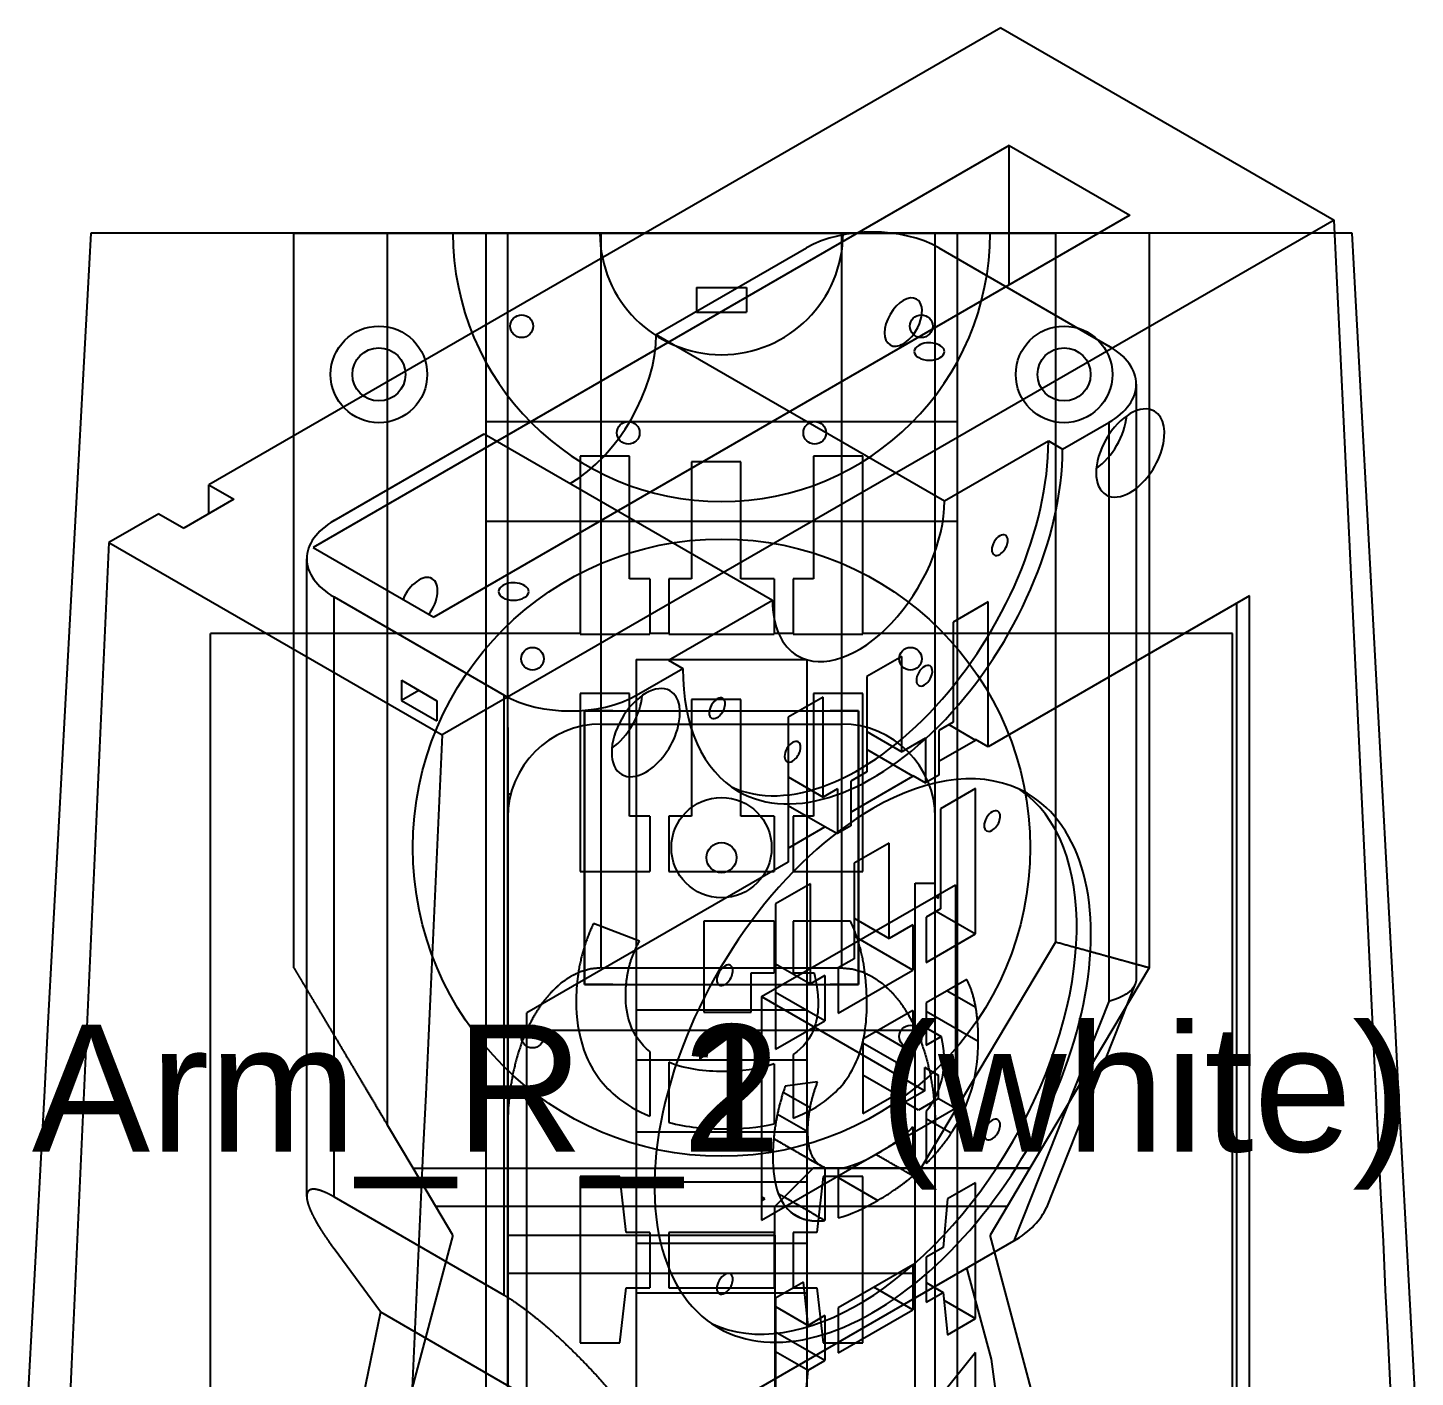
# Model space of a CAD drawing. Header units: millimetres. Extents: x 189.9 to 230.1, y 117.5 to 179.5.
# Drawn here: x 190.87 to 229.13, y 142.28 to 179.5 of the extents above; entities that cross this region are included whole.
import ezdxf
from ezdxf.enums import TextEntityAlignment as Align

# ---------------------------------------------------------------- set-up
doc = ezdxf.new("R2010")
doc.units = ezdxf.units.MM
for name, color, linetype in [('A_03_Arms_Right_Arm_R_1', 7, 'CONTINUOUS'), ('A_03_Arms_Right_Arm_R_2', 7, 'CONTINUOUS'), ('V_03_Arms_Right_Arm_R_1_0', 7, 'CONTINUOUS'), ('V_03_Arms_Right_Arm_R_1_1', 7, 'CONTINUOUS'), ('V_03_Arms_Right_Arm_R_1_2', 7, 'CONTINUOUS'), ('V_03_Arms_Right_Arm_R_1_3', 7, 'CONTINUOUS'), ('V_03_Arms_Right_Arm_R_2_0', 7, 'CONTINUOUS'), ('V_03_Arms_Right_Arm_R_2_1', 7, 'CONTINUOUS'), ('V_03_Arms_Right_Arm_R_2_2', 7, 'CONTINUOUS'), ('V_03_Arms_Right_Arm_R_2_3', 7, 'CONTINUOUS')]:
    doc.layers.add(name, color=color, linetype=linetype)
doc.styles.get("Standard").update_dxf_attribs({"font": 'arial.ttf'})

msp = doc.modelspace()

# ---------------------------------------------------------------- linework, layer by layer
at = {"layer": 'V_03_Arms_Right_Arm_R_1_0'}
for p, q in [((203.504, 173.833), (203.504, 172.144)), ((203.504, 173.833), (216.496, 173.833)), ((216.496, 173.833), (216.496, 172.144)), ((203.504, 172.144), (203.504, 170.456)), ((216.496, 172.144), (216.496, 170.456)), ((203.504, 170.456), (203.504, 168.767)), ((216.496, 170.456), (216.496, 168.767)), ((203.504, 168.767), (203.504, 167.078)), ((216.496, 168.767), (216.496, 167.078)), ((203.504, 167.078), (203.504, 165.389)), ((216.496, 167.078), (216.496, 165.389)), ((203.504, 165.389), (203.504, 163.7)), ((216.496, 165.389), (216.496, 163.7)), ((203.504, 163.7), (203.504, 162.011)), ((216.496, 163.7), (216.496, 162.011)), ((203.504, 162.011), (203.504, 160.322)), ((216.496, 162.011), (216.496, 160.322)), ((203.504, 160.322), (203.504, 158.633)), ((216.496, 160.322), (216.496, 158.633)), ((203.504, 158.633), (203.504, 156.944)), ((216.496, 158.633), (216.496, 156.944)), ((203.504, 156.944), (203.504, 155.256)), ((216.496, 156.944), (216.496, 155.256)), ((203.504, 155.256), (203.504, 153.567)), ((216.496, 155.256), (216.496, 153.567)), ((203.504, 153.567), (203.504, 151.878)), ((216.496, 153.567), (216.496, 151.878)), ((203.504, 151.878), (203.504, 150.189)), ((216.496, 151.878), (216.496, 150.189)), ((203.504, 150.189), (203.504, 148.5)), ((216.496, 150.189), (216.496, 148.5)), ((203.504, 148.5), (203.504, 146.811)), ((216.496, 148.5), (216.496, 146.811)), ((203.504, 146.811), (203.504, 145.122)), ((216.496, 146.811), (216.496, 145.122)), ((203.504, 145.122), (203.504, 143.433)), ((216.496, 145.122), (216.496, 143.433)), ((203.504, 143.433), (203.504, 141.744)), ((216.496, 143.433), (216.496, 141.744))]:
    msp.add_line(p, q, dxfattribs=at)
at = {"layer": 'V_03_Arms_Right_Arm_R_1_1'}
for p, q in [((203.504, 168.637), (216.496, 168.637)), ((203.504, 168.637), (203.504, 168.545)), ((203.504, 168.545), (203.504, 168.454)), ((203.504, 168.454), (203.504, 168.362)), ((203.504, 168.362), (203.504, 168.271)), ((216.496, 168.637), (216.496, 168.545)), ((216.496, 168.545), (216.496, 168.454)), ((216.496, 168.454), (216.496, 168.362)), ((216.496, 168.362), (216.496, 168.271)), ((203.504, 168.271), (203.504, 168.179)), ((203.504, 168.179), (203.504, 168.088)), ((203.504, 168.088), (203.504, 167.996)), ((203.504, 167.996), (203.504, 167.905)), ((216.496, 168.271), (216.496, 168.179)), ((216.496, 168.179), (216.496, 168.088)), ((216.496, 168.088), (216.496, 167.996)), ((216.496, 167.996), (216.496, 167.905)), ((203.504, 167.905), (203.504, 167.813)), ((203.504, 167.813), (203.504, 167.722)), ((203.504, 167.722), (203.504, 167.63)), ((203.504, 167.63), (203.504, 167.539)), ((216.496, 167.905), (216.496, 167.813)), ((216.496, 167.813), (216.496, 167.722)), ((216.496, 167.722), (216.496, 167.63)), ((216.496, 167.63), (216.496, 167.539)), ((203.504, 167.539), (203.504, 167.447)), ((203.504, 167.447), (203.504, 167.356)), ((203.504, 167.356), (203.504, 167.264)), ((203.504, 167.264), (203.504, 167.172)), ((216.496, 167.539), (216.496, 167.447)), ((216.496, 167.447), (216.496, 167.356)), ((216.496, 167.356), (216.496, 167.264)), ((216.496, 167.264), (216.496, 167.172)), ((203.504, 167.172), (203.504, 167.081)), ((203.504, 167.081), (203.504, 166.989)), ((203.504, 166.989), (203.504, 166.898)), ((203.504, 166.898), (203.504, 166.806)), ((216.496, 167.172), (216.496, 167.081)), ((216.496, 167.081), (216.496, 166.989)), ((216.496, 166.989), (216.496, 166.898)), ((216.496, 166.898), (216.496, 166.806)), ((203.504, 166.806), (203.504, 166.715)), ((203.504, 166.715), (203.504, 166.623)), ((203.504, 166.623), (203.504, 166.532)), ((203.504, 166.532), (203.504, 166.44)), ((203.504, 166.44), (203.504, 166.349)), ((216.496, 166.806), (216.496, 166.715)), ((216.496, 166.715), (216.496, 166.623)), ((216.496, 166.623), (216.496, 166.532)), ((216.496, 166.532), (216.496, 166.44)), ((216.496, 166.44), (216.496, 166.349)), ((203.504, 166.349), (203.504, 166.257)), ((203.504, 166.257), (203.504, 166.166)), ((203.504, 166.166), (203.504, 166.074)), ((203.504, 166.074), (203.504, 165.983)), ((216.496, 166.349), (216.496, 166.257)), ((216.496, 166.257), (216.496, 166.166)), ((216.496, 166.166), (216.496, 166.074)), ((216.496, 166.074), (216.496, 165.983)), ((203.504, 165.983), (203.504, 165.891)), ((203.504, 165.891), (203.504, 135.006)), ((203.504, 165.891), (216.496, 165.891)), ((216.496, 165.983), (216.496, 165.891)), ((216.496, 165.891), (216.496, 131.109)), ((207.645, 162.075), (212.355, 162.075)), ((207.645, 162.075), (207.645, 134.925)), ((212.355, 162.075), (212.355, 134.925)), ((212.355, 152.397), (207.645, 152.397)), ((207.645, 151.033), (212.355, 151.033)), ((212.355, 149.035), (207.645, 149.035)), ((207.645, 147.67), (212.355, 147.67)), ((212.355, 145.967), (207.645, 145.967)), ((207.645, 144.603), (212.355, 144.603))]:
    msp.add_line(p, q, dxfattribs=at)
at = {"layer": 'V_03_Arms_Right_Arm_R_1_2'}
for p, q in [((192.609, 173.833), (192.517, 172.144)), ((227.391, 173.833), (192.609, 173.833)), ((227.483, 172.144), (227.391, 173.833)), ((192.517, 172.144), (192.426, 170.456)), ((227.574, 170.456), (227.483, 172.144)), ((192.426, 170.456), (192.334, 168.767)), ((227.666, 168.767), (227.574, 170.456)), ((192.334, 168.767), (192.243, 167.078)), ((227.757, 167.078), (227.666, 168.767)), ((207.467, 167.684), (206.103, 167.684)), ((206.103, 167.684), (206.103, 162.791)), ((207.467, 167.684), (206.103, 167.684)), ((206.103, 167.684), (206.103, 165.632)), ((207.467, 164.3), (207.467, 167.684)), ((207.467, 165.632), (207.467, 167.684)), ((213.897, 167.684), (212.533, 167.684)), ((212.533, 167.684), (212.533, 164.3)), ((213.897, 167.684), (212.533, 167.684)), ((212.533, 167.684), (212.533, 165.632)), ((213.897, 162.791), (213.897, 167.684)), ((213.897, 165.632), (213.897, 167.684)), ((210.535, 167.52), (209.17, 167.52)), ((209.17, 167.52), (209.17, 164.3)), ((210.535, 167.52), (209.17, 167.52)), ((209.17, 167.52), (209.17, 165.632)), ((210.535, 164.3), (210.535, 167.52)), ((210.535, 165.632), (210.535, 167.52)), ((192.243, 167.078), (192.151, 165.389)), ((227.849, 165.389), (227.757, 167.078)), ((192.151, 165.389), (192.06, 163.7)), ((227.94, 163.7), (227.849, 165.389)), ((208.025, 164.3), (207.467, 164.3)), ((208.025, 164.3), (208.025, 162.791)), ((209.17, 164.3), (208.545, 164.3)), ((208.545, 164.3), (208.545, 162.791)), ((211.455, 164.3), (210.535, 164.3)), ((211.455, 164.3), (211.455, 162.791)), ((212.533, 164.3), (211.975, 164.3)), ((211.975, 164.3), (211.975, 162.791)), ((192.06, 163.7), (191.968, 162.011)), ((228.032, 162.011), (227.94, 163.7)), ((206.103, 162.791), (195.908, 162.791)), ((195.908, 128.363), (195.908, 162.791)), ((206.103, 162.791), (206.103, 162.772)), ((206.103, 162.772), (208.025, 162.772)), ((208.545, 162.791), (208.025, 162.791)), ((208.025, 162.791), (208.025, 162.772)), ((208.545, 162.791), (208.545, 162.772)), ((208.545, 162.772), (211.455, 162.772)), ((211.975, 162.791), (211.455, 162.791)), ((211.455, 162.791), (211.455, 162.772)), ((211.975, 162.791), (211.975, 162.772)), ((211.975, 162.772), (213.897, 162.772)), ((224.092, 162.791), (213.897, 162.791)), ((213.897, 162.772), (213.897, 162.791)), ((224.092, 128.363), (224.092, 162.791)), ((191.968, 162.011), (191.877, 160.322)), ((228.123, 160.322), (228.032, 162.011)), ((207.467, 161.134), (206.103, 161.134)), ((206.103, 161.134), (206.103, 156.221)), ((207.467, 157.749), (207.467, 161.134)), ((213.897, 161.134), (212.533, 161.134)), ((212.533, 161.134), (212.533, 157.749)), ((213.897, 156.221), (213.897, 161.134)), ((210.535, 160.97), (209.17, 160.97)), ((209.17, 160.97), (209.17, 157.749)), ((210.535, 157.749), (210.535, 160.97)), ((191.877, 160.322), (191.785, 158.633)), ((228.215, 158.633), (228.123, 160.322)), ((191.785, 158.633), (191.694, 156.944)), ((228.306, 156.944), (228.215, 158.633)), ((208.025, 157.749), (207.467, 157.749)), ((208.025, 157.749), (208.025, 156.221)), ((209.17, 157.749), (208.545, 157.749)), ((208.545, 157.749), (208.545, 156.221)), ((211.455, 157.749), (210.535, 157.749)), ((211.455, 157.749), (211.455, 156.221)), ((212.533, 157.749), (211.975, 157.749)), ((211.975, 157.749), (211.975, 156.221)), ((191.694, 156.944), (191.602, 155.256)), ((228.398, 155.256), (228.306, 156.944)), ((206.103, 156.221), (208.025, 156.221)), ((208.545, 156.221), (211.455, 156.221)), ((211.975, 156.221), (213.897, 156.221)), ((191.602, 155.256), (191.511, 153.567)), ((228.489, 153.567), (228.398, 155.256)), ((207.74, 154.3), (206.474, 154.791)), ((211.455, 154.857), (209.509, 154.857)), ((209.509, 154.857), (209.509, 152.345)), ((211.455, 154.857), (211.455, 153.426)), ((213.559, 154.857), (211.975, 154.857)), ((211.975, 154.857), (211.975, 153.426)), ((191.511, 153.567), (191.419, 151.878)), ((210.819, 152.345), (210.819, 153.426)), ((210.819, 153.426), (211.455, 153.426)), ((211.975, 153.426), (212.554, 153.426)), ((228.581, 151.878), (228.489, 153.567)), ((209.509, 152.345), (210.819, 152.345)), ((191.419, 151.878), (191.328, 150.189)), ((228.672, 150.189), (228.581, 151.878)), ((208.025, 151.264), (208.025, 149.476)), ((211.975, 151.18), (211.975, 149.424)), ((208.545, 150.964), (208.545, 149.305)), ((211.455, 150.921), (211.455, 149.269)), ((191.328, 150.189), (191.236, 148.5)), ((228.764, 148.5), (228.672, 150.189)), ((191.236, 148.5), (191.144, 146.811)), ((228.856, 146.811), (228.764, 148.5)), ((207.194, 147.815), (206.103, 147.815)), ((206.103, 147.815), (206.103, 143.23)), ((207.369, 146.265), (207.194, 147.815)), ((212.806, 147.815), (212.631, 146.265)), ((213.897, 147.815), (212.806, 147.815)), ((213.897, 143.23), (213.897, 147.815)), ((191.144, 146.811), (191.053, 145.122)), ((228.947, 145.122), (228.856, 146.811)), ((208.025, 146.265), (207.369, 146.265)), ((208.025, 146.265), (208.025, 144.747)), ((211.455, 146.265), (208.545, 146.265)), ((208.545, 146.265), (208.545, 144.747)), ((211.455, 146.265), (211.455, 144.747)), ((212.631, 146.265), (211.975, 146.265)), ((211.975, 146.265), (211.975, 144.747)), ((191.053, 145.122), (190.961, 143.433)), ((229.039, 143.433), (228.947, 145.122)), ((207.194, 143.23), (207.369, 144.747)), ((207.369, 144.747), (208.025, 144.747)), ((208.545, 144.747), (211.455, 144.747)), ((211.975, 144.747), (212.631, 144.747)), ((212.631, 144.747), (212.806, 143.23)), ((190.961, 143.433), (190.87, 141.744)), ((206.103, 143.23), (207.194, 143.23)), ((212.806, 143.23), (213.897, 143.23)), ((229.13, 141.744), (229.039, 143.433))]:
    msp.add_line(p, q, dxfattribs=at)
for centre, radius in [((200.554, 169.936), 1.332), ((219.446, 169.936), 1.332), ((200.554, 169.936), 0.731), ((219.446, 169.936), 0.731)]:
    msp.add_circle(centre, radius, dxfattribs=at)
for points, degree in [([(206.474, 154.791), (206.244, 154.323), (206.125, 153.808)], 2), ([(213.908, 153.743), (213.801, 154.318), (213.559, 154.857)], 2), ([(207.451, 153.579), (207.543, 153.96), (207.74, 154.3)], 2), ([(206.125, 153.808), (205.991, 153.239), (205.993, 152.651)], 2), ([(207.358, 152.815), (207.359, 153.202), (207.451, 153.579)], 2), ([(212.554, 153.426), (212.599, 153.227), (212.631, 153.022)], 2), ([(214.007, 152.542), (214.01, 153.15), (213.908, 153.743)], 2), ([(212.631, 153.022), (212.665, 152.805), (212.664, 152.575)], 2), ([(210.055, 150.708), (209.541, 150.709), (209.02, 150.768), (208.545, 150.964)], 3), ([(211.455, 150.921), (211.009, 150.761), (210.529, 150.708), (210.055, 150.708)], 3), ([(207.08, 150.037), (207.362, 149.8), (207.684, 149.613), (208.025, 149.476)], 3), ([(211.975, 149.424), (212.327, 149.554), (212.661, 149.736), (212.953, 149.971)], 3), ([(208.545, 149.305), (209.047, 149.174), (209.568, 149.125), (210.087, 149.125)], 3), ([(210.087, 149.125), (210.547, 149.125), (211.008, 149.165), (211.455, 149.269)], 3)]:
    msp.add_open_spline(points, degree=degree, dxfattribs=at)
for points, knots in [([(208.025, 151.264), (207.781, 151.454), (207.593, 151.714), (207.488, 152.005), (207.394, 152.263), (207.358, 152.54), (207.358, 152.815)], [0, 0, 0, 0, 0.530357, 0.530357, 0.530357, 1, 1, 1, 1]), ([(205.993, 152.651), (205.993, 152.192), (206.053, 151.73), (206.207, 151.298), (206.378, 150.809), (206.681, 150.368), (207.08, 150.037)], [0, 0, 0, 0, 0.469729, 0.469729, 0.469729, 1, 1, 1, 1]), ([(212.664, 152.575), (212.666, 152.359), (212.635, 152.148), (212.569, 151.944), (212.466, 151.631), (212.251, 151.36), (211.975, 151.18)], [0, 0, 0, 0, 0.392865, 0.392865, 0.392865, 1, 1, 1, 1]), ([(212.953, 149.971), (213.307, 150.252), (213.581, 150.63), (213.748, 151.05), (213.939, 151.521), (214.006, 152.035), (214.007, 152.542)], [0, 0, 0, 0, 0.471097, 0.471097, 0.471097, 1, 1, 1, 1])]:
    msp.add_open_spline(points, degree=3, knots=knots, dxfattribs=at)
at = {"layer": 'V_03_Arms_Right_Arm_R_1_3'}
for p, q in [((217.704, 179.497), (195.865, 166.888)), ((217.704, 179.497), (226.891, 174.193)), ((217.934, 176.248), (198.736, 165.164)), ((217.934, 176.248), (221.264, 174.326)), ((217.934, 172.403), (217.934, 176.248)), ((221.264, 174.326), (202.066, 163.242)), ((226.891, 174.193), (202.296, 159.993)), ((226.955, 172.851), (226.891, 174.193)), ((227.02, 171.51), (226.955, 172.851)), ((227.085, 170.168), (227.02, 171.51)), ((227.15, 168.827), (227.085, 170.168)), ((227.214, 167.485), (227.15, 168.827)), ((227.279, 166.143), (227.214, 167.485)), ((195.865, 166.092), (195.865, 166.888)), ((195.865, 166.888), (196.554, 166.49)), ((196.554, 166.49), (195.176, 165.695)), ((194.487, 166.092), (193.109, 165.297)), ((194.487, 166.092), (195.176, 165.695)), ((227.344, 164.802), (227.279, 166.143)), ((193.109, 165.297), (193.045, 163.881)), ((193.109, 165.297), (202.296, 159.993)), ((198.736, 165.164), (202.066, 163.242)), ((227.408, 163.46), (227.344, 164.802)), ((193.045, 163.881), (192.98, 162.464)), ((224.558, 163.83), (217.349, 159.668)), ((224.558, 135.72), (224.558, 163.83)), ((217.349, 163.664), (216.384, 163.106)), ((217.349, 159.668), (217.349, 163.664)), ((224.213, 135.919), (224.213, 163.631)), ((227.473, 162.119), (227.408, 163.46)), ((216.384, 163.106), (216.384, 160.343)), ((192.98, 162.464), (192.915, 161.048)), ((214.971, 162.157), (214.006, 161.6)), ((214.971, 159.527), (214.971, 162.157)), ((227.538, 160.777), (227.473, 162.119)), ((214.006, 161.6), (214.006, 158.97)), ((192.915, 161.048), (192.85, 159.632)), ((212.802, 161.038), (211.837, 160.481)), ((212.802, 158.275), (212.802, 161.038)), ((227.602, 159.435), (227.538, 160.777)), ((211.837, 160.481), (211.837, 156.486)), ((216.384, 160.343), (215.989, 160.115)), ((202.296, 159.993), (202.231, 158.577)), ((214.006, 160.084), (214.971, 159.527)), ((215.989, 160.115), (215.989, 158.883)), ((216.269, 160.276), (217.005, 159.851)), ((192.85, 159.632), (192.786, 158.215)), ((215.278, 158.854), (214.006, 159.588)), ((215.622, 159.903), (214.971, 159.527)), ((215.622, 159.903), (215.622, 158.671)), ((215.989, 159.265), (217.005, 159.851)), ((217.005, 159.851), (217.005, 159.867)), ((217.349, 159.668), (217.005, 159.867)), ((227.667, 158.094), (227.602, 159.435)), ((211.837, 158.832), (212.802, 158.275)), ((214.006, 158.97), (213.564, 158.715)), ((213.564, 157.865), (215.278, 158.854)), ((215.278, 158.87), (215.622, 158.671)), ((215.278, 158.87), (215.278, 158.854)), ((215.989, 158.883), (215.622, 158.671)), ((202.231, 158.577), (202.166, 157.161)), ((213.197, 158.503), (212.802, 158.275)), ((213.197, 158.503), (213.197, 157.271)), ((213.564, 158.715), (213.564, 157.483)), ((217.005, 158.514), (216.04, 157.957)), ((217.005, 154.503), (217.005, 158.514)), ((192.786, 158.215), (192.721, 156.799)), ((212.852, 157.454), (211.837, 158.04)), ((227.732, 156.752), (227.667, 158.094)), ((216.04, 157.957), (216.04, 155.194)), ((211.837, 156.868), (212.852, 157.454)), ((212.852, 157.469), (213.197, 157.271)), ((212.852, 157.469), (212.852, 157.454)), ((213.564, 157.483), (213.197, 157.271)), ((202.166, 157.161), (202.102, 155.744)), ((214.627, 157.008), (213.662, 156.451)), ((214.627, 154.378), (214.627, 157.008)), ((192.721, 156.799), (192.656, 155.383)), ((211.837, 156.486), (204.628, 152.324)), ((227.797, 155.411), (227.732, 156.752)), ((213.662, 156.451), (213.662, 153.821)), ((202.102, 155.744), (202.037, 154.328)), ((212.458, 155.889), (211.493, 155.332)), ((212.458, 153.125), (212.458, 155.889)), ((192.656, 155.383), (192.592, 153.966)), ((227.861, 154.069), (227.797, 155.411)), ((211.493, 155.332), (211.493, 151.321)), ((216.04, 155.194), (215.645, 154.966)), ((215.645, 154.966), (215.645, 153.718)), ((215.924, 155.127), (217.005, 154.503)), ((213.662, 154.935), (214.627, 154.378)), ((215.278, 154.754), (214.627, 154.378)), ((215.278, 154.754), (215.278, 153.506)), ((202.037, 154.328), (201.972, 152.912)), ((215.278, 153.506), (213.662, 154.439)), ((215.645, 153.718), (217.005, 154.503)), ((192.592, 153.966), (192.527, 152.55)), ((213.662, 153.821), (213.22, 153.565)), ((227.926, 152.727), (227.861, 154.069)), ((211.493, 153.683), (212.458, 153.125)), ((213.22, 153.565), (213.22, 152.318)), ((213.22, 152.318), (215.278, 153.506)), ((212.852, 153.353), (212.458, 153.125)), ((212.852, 153.353), (212.852, 152.106)), ((216.765, 153.251), (215.645, 152.604)), ((201.972, 152.912), (201.907, 151.495)), ((212.852, 152.106), (211.493, 152.891)), ((216.225, 152.938), (217.012, 152.484)), ((227.991, 151.386), (227.926, 152.727)), ((192.527, 152.55), (192.462, 151.134)), ((204.628, 124.214), (204.628, 152.324)), ((215.278, 152.392), (213.901, 151.597)), ((215.278, 152.392), (215.278, 151.224)), ((215.645, 152.604), (215.645, 151.436)), ((215.645, 152.373), (217.082, 151.543)), ((211.493, 151.321), (212.852, 152.106)), ((215.645, 151.909), (216.055, 151.672)), ((213.901, 151.597), (213.901, 149.547)), ((215.278, 151.224), (214.266, 151.808)), ((215.645, 151.436), (216.055, 151.672)), ((192.462, 151.134), (192.398, 149.717)), ((201.907, 151.495), (201.843, 150.079)), ((213.901, 151.499), (214.828, 150.964)), ((214.828, 150.964), (215.278, 151.224)), ((228.055, 150.044), (227.991, 151.386)), ((214.828, 150.082), (214.828, 150.964)), ((212.651, 150.42), (211.755, 150.304)), ((213.901, 150.616), (214.828, 150.082)), ((201.843, 150.079), (201.778, 148.663)), ((211.702, 150.143), (212.446, 149.714)), ((213.901, 149.547), (214.828, 150.082)), ((228.12, 148.702), (228.055, 150.044)), ((192.398, 149.717), (192.333, 148.301)), ((215.645, 149.602), (215.645, 148.168)), ((211.543, 149.535), (212.381, 149.052)), ((215.645, 149.413), (216.337, 149.014)), ((215.278, 149.179), (215.278, 147.83)), ((201.778, 148.663), (201.713, 147.246)), ((228.185, 147.361), (228.12, 148.702)), ((192.333, 148.301), (192.268, 146.885)), ((212.852, 148.058), (212.852, 146.598)), ((213.22, 148.026), (213.22, 146.671)), ((213.22, 147.783), (214.311, 147.153)), ((217.005, 147.639), (216.233, 147.193)), ((217.005, 143.895), (217.005, 147.639)), ((228.25, 146.019), (228.185, 147.361)), ((201.713, 147.246), (201.649, 145.83)), ((216.233, 147.193), (216.109, 145.856)), ((192.268, 146.885), (192.203, 145.468)), ((211.924, 146.82), (212.184, 146.67)), ((201.649, 145.83), (201.584, 144.414)), ((216.109, 145.856), (215.645, 145.588)), ((228.314, 144.678), (228.25, 146.019)), ((192.203, 145.468), (192.139, 144.052)), ((215.645, 145.588), (215.645, 144.349)), ((215.278, 145.376), (213.22, 144.188)), ((215.278, 145.376), (215.278, 144.137)), ((212.265, 144.903), (211.493, 144.457)), ((212.388, 143.708), (212.265, 144.903)), ((215.278, 144.137), (214.205, 144.757)), ((215.645, 144.885), (216.109, 144.617)), ((228.379, 143.336), (228.314, 144.678)), ((201.584, 144.414), (201.519, 142.997)), ((211.493, 144.457), (211.493, 140.713)), ((215.645, 144.349), (216.109, 144.617)), ((216.109, 144.617), (216.233, 143.45)), ((216.132, 144.399), (217.005, 143.895)), ((192.139, 144.052), (192.074, 142.636)), ((211.493, 144.225), (212.388, 143.708)), ((212.852, 143.976), (212.388, 143.708)), ((212.852, 143.976), (212.852, 142.737)), ((213.22, 144.188), (213.22, 142.949)), ((213.22, 142.949), (215.278, 144.137)), ((216.233, 143.45), (217.005, 143.895)), ((212.852, 142.737), (211.493, 143.522)), ((228.444, 141.994), (228.379, 143.336)), ((201.519, 142.997), (201.454, 141.581)), ((211.493, 142.986), (212.388, 142.469)), ((212.388, 142.469), (212.852, 142.737)), ((217.005, 142.959), (215.645, 141.265)), ((217.005, 141.586), (217.005, 142.959)), ((192.074, 142.636), (192.009, 141.219)), ((212.265, 141.159), (212.388, 142.469))]:
    msp.add_line(p, q, dxfattribs=at)
for centre, major_axis, start_param, end_param in [((215.014, 171.38), (0.365, 0.633), 0, -3.141593), ((215.014, 171.38), (0.365, 0.633), -2.356194, 0), ((215.014, 171.38), (0.365, 0.633), -3.141593, -2.356194), ((221.272, 167.767), (0.666, 1.153), 0, -3.141593), ((220.237, 168.365), (0.666, 1.153), -2.250407, -0.891186), ((221.272, 167.767), (0.666, 1.153), -2.356194, 0), ((221.272, 167.767), (0.666, 1.153), -3.141593, -2.356194), ((201.656, 163.668), (0.365, 0.633), 0, -4.486061), ((201.656, 163.668), (0.365, 0.633), -1.797125, 0), ((207.914, 160.055), (0.666, 1.153), 0, -3.141593), ((206.878, 160.653), (0.666, 1.153), -2.250407, -0.891186), ((207.914, 160.055), (0.666, 1.153), -2.356194, 0), ((207.914, 160.055), (0.666, 1.153), -3.141593, -2.356194)]:
    msp.add_ellipse(centre, major_axis=major_axis, ratio=0.57735, start_param=start_param, end_param=end_param, dxfattribs=at)
for points, degree in [([(217.012, 152.484), (216.936, 152.91), (216.765, 153.251)], 2), ([(217.082, 151.543), (217.084, 152.042), (217.012, 152.484)], 2), ([(216.055, 151.672), (216.086, 151.528), (216.109, 151.374)], 2), ([(216.109, 151.374), (216.133, 151.21), (216.132, 151.022)], 2), ([(212.446, 149.714), (212.512, 150.063), (212.651, 150.42)], 2), ([(211.755, 150.304), (211.593, 149.828), (211.508, 149.359)], 2), ([(212.381, 149.052), (212.381, 149.368), (212.446, 149.714)], 2), ([(211.508, 149.359), (211.414, 148.84), (211.416, 148.361)], 2), ([(211.439, 148.86), (212.744, 148.106)], 1), ([(215.278, 149.179), (214.962, 148.865), (214.623, 148.627), (214.287, 148.433)], 3), ([(215.645, 148.168), (216.023, 148.545), (216.337, 149.014)], 2), ([(212.852, 148.058), (212.795, 148.077), (212.744, 148.106)], 2), ([(214.287, 148.433), (213.924, 148.224), (213.556, 148.059), (213.22, 148.026)], 3), ([(215.278, 147.83), (214.26, 148.417)], 1), ([(214.311, 147.153), (214.8, 147.432), (215.278, 147.83)], 2), ([(212.852, 146.598), (211.568, 147.34)], 1), ([(213.22, 146.671), (213.575, 146.769), (213.944, 146.942), (214.311, 147.153)], 3), ([(212.047, 146.735), (212.113, 146.698), (212.184, 146.67)], 2), ([(212.184, 146.67), (212.486, 146.555), (212.852, 146.598)], 2)]:
    msp.add_open_spline(points, degree=degree, dxfattribs=at)
for points, knots in [([(216.337, 149.014), (216.587, 149.388), (216.781, 149.808), (216.899, 150.219), (217.034, 150.682), (217.082, 151.129), (217.082, 151.543)], [0, 0, 0, 0, 0.471097, 0.471097, 0.471097, 1, 1, 1, 1]), ([(216.132, 151.022), (216.134, 150.847), (216.112, 150.662), (216.065, 150.468), (215.992, 150.17), (215.84, 149.861), (215.645, 149.602)], [0, 0, 0, 0, 0.392865, 0.392865, 0.392865, 1, 1, 1, 1]), ([(212.744, 148.106), (212.622, 148.178), (212.532, 148.29), (212.473, 148.444), (212.406, 148.616), (212.381, 148.828), (212.381, 149.052)], [0.1171368, 0.1171368, 0.1171368, 0.1171368, 0.5303568, 0.5303568, 0.5303568, 1, 1, 1, 1]), ([(211.416, 148.361), (211.416, 147.987), (211.457, 147.633), (211.566, 147.343), (211.668, 147.07), (211.831, 146.859), (212.047, 146.735)], [0, 0, 0, 0, 0.4697285, 0.4697285, 0.4697285, 0.9106516, 0.9106516, 0.9106516, 0.9106516])]:
    msp.add_open_spline(points, degree=3, knots=knots, dxfattribs=at)
at = {"layer": 'V_03_Arms_Right_Arm_R_2_0'}
for p, q in [((204.104, 149.233), (204.104, 173.833)), ((206.684, 173.833), (213.316, 173.833)), ((206.684, 153.567), (206.684, 173.833)), ((213.316, 153.567), (213.316, 173.833)), ((215.896, 149.233), (215.896, 173.833)), ((209.309, 172.332), (210.691, 172.332)), ((209.309, 172.332), (209.309, 171.65)), ((210.691, 172.332), (210.691, 171.65)), ((209.309, 171.65), (210.691, 171.65)), ((204.104, 160.199), (204.104, 146.197)), ((206.684, 153.567), (213.316, 153.567)), ((204.104, 146.197), (204.104, 149.233)), ((215.896, 148.039), (215.896, 149.233)), ((211.474, 146.986), (212.527, 148.039)), ((215.896, 148.039), (212.527, 148.039)), ((211.474, 146.197), (211.474, 146.986)), ((204.104, 146.197), (204.104, 140.056)), ((204.104, 146.197), (211.474, 146.197)), ((211.474, 146.197), (211.474, 140.056))]:
    msp.add_line(p, q, dxfattribs=at)
for points in [[(206.684, 173.833), (206.539, 173.833), (206.395, 173.833), (206.108, 173.833), (205.832, 173.833), (205.698, 173.833), (205.564, 173.833), (205.438, 173.833), (205.311, 173.833), (205.193, 173.833), (205.075, 173.833), (204.968, 173.833), (204.86, 173.833), (204.763, 173.833), (204.667, 173.833), (204.583, 173.833), (204.5, 173.833), (204.43, 173.833), (204.36, 173.833), (204.304, 173.833), (204.249, 173.833), (204.209, 173.833), (204.169, 173.833), (204.145, 173.833), (204.12, 173.833), (204.112, 173.833), (204.104, 173.833)], [(213.316, 173.833), (213.461, 173.833), (213.605, 173.833), (213.892, 173.833), (214.168, 173.833), (214.302, 173.833), (214.436, 173.833), (214.562, 173.833), (214.689, 173.833), (214.807, 173.833), (214.925, 173.833), (215.032, 173.833), (215.14, 173.833), (215.237, 173.833), (215.333, 173.833), (215.417, 173.833), (215.5, 173.833), (215.57, 173.833), (215.64, 173.833), (215.696, 173.833), (215.751, 173.833), (215.791, 173.833), (215.831, 173.833), (215.855, 173.833), (215.88, 173.833), (215.888, 173.833), (215.896, 173.833)]]:
    msp.add_open_spline(points, degree=2, knots=[0, 0, 0, 0.1122, 0.1122, 0.336599, 0.336599, 0.448799, 0.448799, 0.560999, 0.560999, 0.673198, 0.673198, 0.785398, 0.785398, 0.897598, 0.897598, 1.009798, 1.009798, 1.121997, 1.121997, 1.234197, 1.234197, 1.346397, 1.346397, 1.458597, 1.458597, 1.570796, 1.570796, 1.570796], dxfattribs=at)
for points in [[(206.684, 153.567), (206.395, 153.539), (206.11, 153.458), (205.832, 153.323), (205.564, 153.137), (205.311, 152.902), (205.075, 152.621), (204.86, 152.297), (204.667, 151.935), (204.5, 151.539), (204.36, 151.113), (204.249, 150.664), (204.169, 150.197), (204.12, 149.718), (204.104, 149.233)], [(213.316, 153.567), (213.605, 153.539), (213.89, 153.458), (214.168, 153.323), (214.436, 153.137), (214.689, 152.902), (214.925, 152.621), (215.14, 152.297), (215.333, 151.935), (215.5, 151.539), (215.64, 151.113), (215.751, 150.664), (215.831, 150.197), (215.88, 149.718), (215.896, 149.233)]]:
    msp.add_open_spline(points, degree=1, dxfattribs=at)
at = {"layer": 'V_03_Arms_Right_Arm_R_2_1'}
for p, q in [((206.684, 160.292), (213.316, 160.292)), ((204.104, 158.366), (204.104, 157.783)), ((204.104, 158.366), (204.188, 158.366)), ((204.104, 157.783), (204.105, 157.783)), ((204.104, 151.853), (204.104, 157.712)), ((215.896, 155.907), (215.896, 157.712)), ((215.343, 155.907), (215.896, 155.907)), ((215.343, 151.853), (215.343, 155.907)), ((204.104, 151.853), (215.343, 151.853)), ((204.104, 139.288), (204.104, 145.147)), ((204.104, 145.147), (215.343, 145.147)), ((215.343, 141.093), (215.343, 145.147))]:
    msp.add_line(p, q, dxfattribs=at)
msp.add_circle((210, 156.607), 0.415, dxfattribs=at)
for centre, start, end in [((206.684, 157.712), 90, 180), ((213.316, 157.712), 0, 90)]:
    msp.add_arc(centre, 2.579, start, end, dxfattribs=at)
for points in [[(215.896, 141.093), (215.896, 141.279), (215.896, 141.827), (215.896, 142.709), (215.896, 143.882), (215.896, 145.286), (215.896, 146.852), (215.896, 148.5), (215.896, 150.148), (215.896, 151.714), (215.896, 153.118), (215.896, 154.291), (215.896, 155.173), (215.896, 155.721), (215.896, 155.907)], [(204.104, 145.147), (204.104, 145.231), (204.104, 145.479), (204.104, 145.878), (204.104, 146.409), (204.104, 147.045), (204.104, 147.754), (204.104, 148.5), (204.104, 149.246), (204.104, 149.955), (204.104, 150.591), (204.104, 151.122), (204.104, 151.521), (204.104, 151.769), (204.104, 151.853)], [(215.343, 145.147), (215.343, 145.231), (215.343, 145.479), (215.343, 145.878), (215.343, 146.409), (215.343, 147.045), (215.343, 147.754), (215.343, 148.5), (215.343, 149.246), (215.343, 149.955), (215.343, 150.591), (215.343, 151.122), (215.343, 151.521), (215.343, 151.769), (215.343, 151.853)]]:
    msp.add_open_spline(points, degree=1, dxfattribs=at)
at = {"layer": 'V_03_Arms_Right_Arm_R_2_2'}
for p, q in [((198.208, 153.567), (198.208, 173.833)), ((200.788, 173.833), (202.593, 173.833)), ((200.788, 149.233), (200.788, 173.833)), ((202.593, 173.833), (206.647, 173.833)), ((213.353, 173.833), (217.407, 173.833)), ((217.407, 173.833), (219.212, 173.833)), ((219.212, 173.833), (219.212, 154.276)), ((221.792, 173.833), (221.792, 153.567)), ((206.223, 160.66), (206.223, 153.106)), ((206.223, 159.878), (206.223, 160.66)), ((206.223, 160.66), (213.777, 160.66)), ((207.005, 160.66), (206.223, 160.66)), ((207.005, 160.66), (212.995, 160.66)), ((213.777, 160.66), (212.995, 160.66)), ((213.777, 160.66), (213.777, 153.106)), ((213.777, 159.878), (213.777, 160.66)), ((206.223, 153.888), (206.223, 159.878)), ((213.777, 153.888), (213.777, 159.878)), ((219.212, 154.276), (215.5, 148.039)), ((206.223, 153.106), (206.223, 153.888)), ((213.777, 153.106), (213.777, 153.888)), ((221.792, 153.567), (218.502, 148.039)), ((206.223, 153.106), (213.777, 153.106)), ((207.005, 153.106), (206.223, 153.106)), ((207.005, 153.106), (212.995, 153.106)), ((213.777, 153.106), (212.995, 153.106)), ((201.498, 148.039), (200.788, 149.233)), ((202.125, 146.986), (201.498, 148.039)), ((201.498, 148.039), (215.5, 148.039)), ((218.502, 148.039), (215.5, 148.039)), ((218.502, 148.039), (217.875, 146.986)), ((202.595, 146.197), (202.125, 146.986)), ((217.875, 146.986), (202.125, 146.986)), ((217.875, 146.986), (217.405, 146.197)), ((202.595, 146.197), (200.949, 140.056)), ((219.051, 140.056), (217.405, 146.197))]:
    msp.add_line(p, q, dxfattribs=at)
for centre, radius in [((204.49, 171.264), 0.313), ((215.51, 171.264), 0.313), ((207.43, 168.323), 0.313), ((212.57, 168.323), 0.313), ((210, 156.883), 8.512), ((204.789, 162.094), 0.313), ((215.211, 162.094), 0.313), ((210, 156.883), 1.382), ((204.789, 151.672), 0.313), ((215.211, 151.672), 0.313)]:
    msp.add_circle(centre, radius, dxfattribs=at)
for radius in [7.407, 3.353]:
    msp.add_arc((210, 173.833), radius, 180, 0, dxfattribs=at)
for points in [[(198.208, 173.833), (198.217, 173.833), (198.225, 173.833), (198.249, 173.833), (198.273, 173.833), (198.313, 173.833), (198.353, 173.833), (198.409, 173.833), (198.464, 173.833), (198.534, 173.833), (198.604, 173.833), (198.688, 173.833), (198.771, 173.833), (198.868, 173.833), (198.964, 173.833), (199.072, 173.833), (199.18, 173.833), (199.298, 173.833), (199.416, 173.833), (199.542, 173.833), (199.669, 173.833), (199.802, 173.833), (199.936, 173.833), (200.075, 173.833), (200.214, 173.833), (200.498, 173.833), (200.788, 173.833)], [(221.792, 173.833), (221.783, 173.833), (221.775, 173.833), (221.751, 173.833), (221.727, 173.833), (221.687, 173.833), (221.647, 173.833), (221.591, 173.833), (221.536, 173.833), (221.466, 173.833), (221.396, 173.833), (221.312, 173.833), (221.229, 173.833), (221.132, 173.833), (221.036, 173.833), (220.928, 173.833), (220.82, 173.833), (220.702, 173.833), (220.584, 173.833), (220.458, 173.833), (220.331, 173.833), (220.198, 173.833), (220.064, 173.833), (219.925, 173.833), (219.786, 173.833), (219.502, 173.833), (219.212, 173.833)], [(221.792, 153.567), (221.783, 153.569), (221.775, 153.571), (221.751, 153.578), (221.727, 153.584), (221.687, 153.595), (221.647, 153.606), (221.591, 153.622), (221.536, 153.637), (221.466, 153.656), (221.396, 153.675), (221.312, 153.698), (221.229, 153.721), (221.132, 153.748), (221.036, 153.774), (220.928, 153.804), (220.82, 153.834), (220.702, 153.866), (220.584, 153.899), (220.458, 153.934), (220.331, 153.968), (220.198, 154.005), (220.064, 154.042), (219.925, 154.08), (219.786, 154.118), (219.502, 154.196), (219.212, 154.276)], [(198.208, 153.567), (198.217, 153.553), (198.225, 153.539), (198.249, 153.499), (198.273, 153.458), (198.313, 153.391), (198.353, 153.323), (198.409, 153.23), (198.464, 153.137), (198.534, 153.02), (198.604, 152.902), (198.688, 152.762), (198.771, 152.621), (198.868, 152.459), (198.964, 152.297), (199.072, 152.116), (199.18, 151.935), (199.298, 151.737), (199.416, 151.539), (199.542, 151.326), (199.669, 151.113), (199.802, 150.889), (199.936, 150.664), (200.075, 150.431), (200.214, 150.197), (200.498, 149.72), (200.788, 149.233)]]:
    msp.add_open_spline(points, degree=2, knots=[0, 0, 0, 0.1122, 0.1122, 0.224399, 0.224399, 0.336599, 0.336599, 0.448799, 0.448799, 0.560999, 0.560999, 0.673198, 0.673198, 0.785398, 0.785398, 0.897598, 0.897598, 1.009798, 1.009798, 1.121997, 1.121997, 1.234197, 1.234197, 1.346397, 1.346397, 1.570796, 1.570796, 1.570796], dxfattribs=at)
msp.add_open_spline([(215.5, 148.039), (215.836, 148.039), (216.168, 148.039), (216.491, 148.039), (216.802, 148.039), (217.097, 148.039), (217.372, 148.039), (217.623, 148.039), (217.847, 148.039), (218.042, 148.039), (218.204, 148.039), (218.333, 148.039), (218.426, 148.039), (218.483, 148.039), (218.502, 148.039)], degree=1, dxfattribs=at)
at = {"layer": 'V_03_Arms_Right_Arm_R_2_3'}
for p, q in [((208.202, 171.033), (212.345, 173.425)), ((215.993, 173.425), (220.683, 170.717)), ((208.202, 171.033), (216.149, 166.445)), ((221.438, 169.664), (221.438, 153.286)), ((219.406, 167.874), (220.683, 168.611)), ((220.683, 168.611), (220.683, 152.643)), ((199.317, 165.903), (203.46, 168.295)), ((203.46, 168.295), (211.407, 163.707)), ((216.149, 166.445), (219.015, 168.099)), ((219.015, 168.099), (219.406, 167.874)), ((198.562, 147.266), (198.562, 164.85)), ((199.317, 163.797), (204.007, 161.089)), ((199.317, 147.249), (199.317, 163.797)), ((208.541, 162.052), (211.407, 163.707)), ((208.541, 162.052), (208.932, 161.826)), ((201.174, 161.499), (202.151, 160.935)), ((201.174, 161.499), (201.174, 160.943)), ((207.655, 161.089), (208.932, 161.826)), ((201.656, 161.221), (201.174, 160.943)), ((204.007, 144.542), (204.007, 161.089)), ((207.655, 141.003), (207.655, 161.089)), ((201.174, 160.943), (202.151, 160.379)), ((202.151, 160.935), (202.151, 160.379)), ((211.107, 152.778), (216.449, 155.862)), ((216.449, 155.862), (216.449, 149.694)), ((215.896, 155.543), (215.986, 155.491)), ((215.986, 155.491), (215.986, 155.595)), ((221.407, 153.124), (218.959, 146.959)), ((211.107, 152.778), (211.107, 146.61)), ((211.107, 152.778), (215.609, 150.179)), ((220.683, 152.643), (218.058, 146.035)), ((215.609, 150.179), (215.609, 150.817)), ((215.609, 150.817), (215.986, 150.599)), ((215.986, 150.599), (215.609, 150.817)), ((215.986, 149.961), (215.986, 150.599)), ((215.609, 150.179), (215.056, 149.86)), ((211.107, 146.61), (216.449, 149.694)), ((215.434, 149.642), (215.056, 149.86)), ((215.434, 149.642), (215.056, 149.86)), ((215.986, 149.961), (215.434, 149.642)), ((215.986, 149.961), (216.449, 149.694)), ((199.317, 147.249), (204.007, 144.542)), ((211.198, 147.196), (211.107, 147.248)), ((211.198, 147.196), (211.107, 147.144)), ((200.595, 144.076), (199.317, 145.817)), ((208.157, 140.319), (218.058, 146.035)), ((217.442, 142.771), (216.767, 145.29)), ((200.595, 144.076), (199.431, 138.39)), ((200.595, 144.076), (205.806, 141.067)), ((217.606, 141.612), (217.442, 142.771))]:
    msp.add_line(p, q, dxfattribs=at)
for centre, major_axis, start_param, end_param in [((214.169, 172.372), (2.579, 0), 0.785398, 2.356194), ((205.831, 169.664), (-1.677, -2.904), 0.785398, 2.356194), ((215.732, 170.567), (-0.415, 0), -0.785398, 0), ((215.732, 170.567), (-0.415, 0), -3.141593, -0.785398), ((218.859, 169.664), (-2.579, 0), -3.141593, -2.356194), ((215.732, 170.567), (-0.415, 0), 0, -3.141593), ((218.859, 169.664), (-2.579, 0), -3.926991, -3.141593), ((213.778, 165.076), (-3.703, -6.414), 0.052794, 2.356194), ((214.169, 164.85), (-3.703, -6.414), 0, 2.356194), ((213.778, 165.076), (-1.677, -2.904), 0, 2.356194), ((201.141, 164.85), (-2.579, 0), -0.785398, 0), ((217.674, 165.227), (0.157, 0.271), 0, -3.141593), ((217.674, 165.227), (0.157, 0.271), -2.356194, 0), ((217.674, 165.227), (0.157, 0.271), -3.141593, -2.356194), ((201.141, 164.85), (-2.579, 0), 0, -5.497787), ((204.268, 163.948), (-0.415, 0), -3.141593, -0.785398), ((204.268, 163.948), (-0.415, 0), -0.785398, 0), ((204.268, 163.948), (-0.415, 0), 0, -3.141593), ((213.778, 165.076), (-1.677, -2.904), 5.497787, 0), ((215.595, 161.626), (0.157, 0.271), 0, -3.141593), ((215.595, 161.626), (0.157, 0.271), -2.356194, 0), ((214.169, 164.85), (-3.703, -6.414), 5.497787, 0), ((205.831, 162.142), (2.579, 0), 3.926991, 5.497787), ((215.595, 161.626), (0.157, 0.271), -3.141593, -2.356194), ((209.882, 160.728), (0.157, 0.271), 0, -3.141593), ((209.882, 160.728), (0.157, 0.271), -2.356194, 0), ((209.882, 160.728), (0.157, 0.271), -3.141593, -2.356194), ((211.961, 159.528), (0.157, 0.271), 0, -3.141593), ((211.961, 159.528), (0.157, 0.271), -2.356194, 0), ((211.961, 159.528), (0.157, 0.271), -3.141593, -2.356194), ((214.169, 151.01), (-4.256, -7.372), 3.141593, 3.926991), ((213.778, 151.236), (-4.256, -7.372), 0.045932, 3.09566), ((214.169, 151.01), (-4.256, -7.372), 0, 3.141593), ((214.169, 151.01), (-4.256, -7.372), 3.926991, 0), ((217.463, 157.618), (0.157, 0.271), 0, -3.141593), ((217.463, 157.618), (0.157, 0.271), -2.356194, 0), ((217.463, 157.618), (0.157, 0.271), -3.141593, -2.356194), ((210.093, 153.363), (0.157, 0.271), 0, -3.141593), ((210.093, 153.363), (0.157, 0.271), -2.356194, 0), ((210.093, 153.363), (0.157, 0.271), -3.141593, -2.356194), ((217.463, 149.108), (0.157, 0.271), 0, -3.141593), ((217.463, 149.108), (0.157, 0.271), -2.356194, 0), ((217.463, 149.108), (0.157, 0.271), -3.141593, -2.356194), ((210.093, 144.854), (0.157, 0.271), 0, -3.141593), ((210.093, 144.854), (0.157, 0.271), -2.356194, 0), ((210.093, 144.854), (0.157, 0.271), -3.141593, -2.356194)]:
    msp.add_ellipse(centre, major_axis=major_axis, ratio=0.57735, start_param=start_param, end_param=end_param, dxfattribs=at)
for points, degree in [([(221.407, 153.124), (221.324, 152.913), (221.067, 152.742), (220.683, 152.643)], 3), ([(221.438, 153.286), (221.438, 153.202), (221.407, 153.124)], 2), ([(199.317, 147.249), (199.218, 147.305), (199.124, 147.352), (199.037, 147.391), (198.957, 147.421), (198.883, 147.444), (198.817, 147.458), (198.758, 147.463), (198.706, 147.46), (198.662, 147.449), (198.626, 147.429), (198.598, 147.4), (198.578, 147.364), (198.566, 147.319), (198.562, 147.266)], 1), ([(218.058, 146.035), (218.505, 146.292), (218.824, 146.621), (218.959, 146.959)], 3), ([(204.007, 144.542), (204.223, 144.408), (204.459, 144.245), (204.712, 144.054), (204.979, 143.839), (205.257, 143.6), (205.542, 143.343), (205.831, 143.069), (206.12, 142.783), (206.405, 142.487), (206.683, 142.186), (206.95, 141.883), (207.203, 141.583), (207.439, 141.288), (207.655, 141.003)], 1)]:
    msp.add_open_spline(points, degree=degree, dxfattribs=at)
msp.add_open_spline([(198.562, 147.266), (198.564, 147.236), (198.566, 147.205), (198.572, 147.171), (198.578, 147.137), (198.588, 147.099), (198.598, 147.061), (198.612, 147.02), (198.626, 146.978), (198.644, 146.933), (198.662, 146.888), (198.684, 146.84), (198.706, 146.791), (198.732, 146.74), (198.758, 146.688), (198.788, 146.633), (198.817, 146.579), (198.85, 146.521), (198.883, 146.464), (198.92, 146.404), (198.957, 146.344), (198.997, 146.281), (199.037, 146.218), (199.123, 146.09), (199.218, 145.955), (199.267, 145.886), (199.317, 145.817)], degree=2, knots=[0.7853982, 0.7853982, 0.7853982, 0.841498, 0.841498, 0.8975979, 0.8975979, 0.9536978, 0.9536978, 1.0097977, 1.0097977, 1.0658975, 1.0658975, 1.1219974, 1.1219974, 1.1780973, 1.1780973, 1.2341971, 1.2341971, 1.290297, 1.290297, 1.3463969, 1.3463969, 1.4024967, 1.4024967, 1.5146965, 1.5146965, 1.5707963, 1.5707963, 1.5707963], dxfattribs=at)

# ---------------------------------------------------------------- texts
at = {"layer": 'A_03_Arms_Right_Arm_R_1'}
msp.add_text('Arm_R_1  (white)', height=3.5, dxfattribs=at).set_placement((210, 148.5), align=Align.CENTER)
at = {"layer": 'A_03_Arms_Right_Arm_R_2'}
msp.add_text('Arm_R_2  (white)', height=3.5, dxfattribs=at).set_placement((210, 148.5), align=Align.CENTER)

doc.saveas('drawing.dxf')
